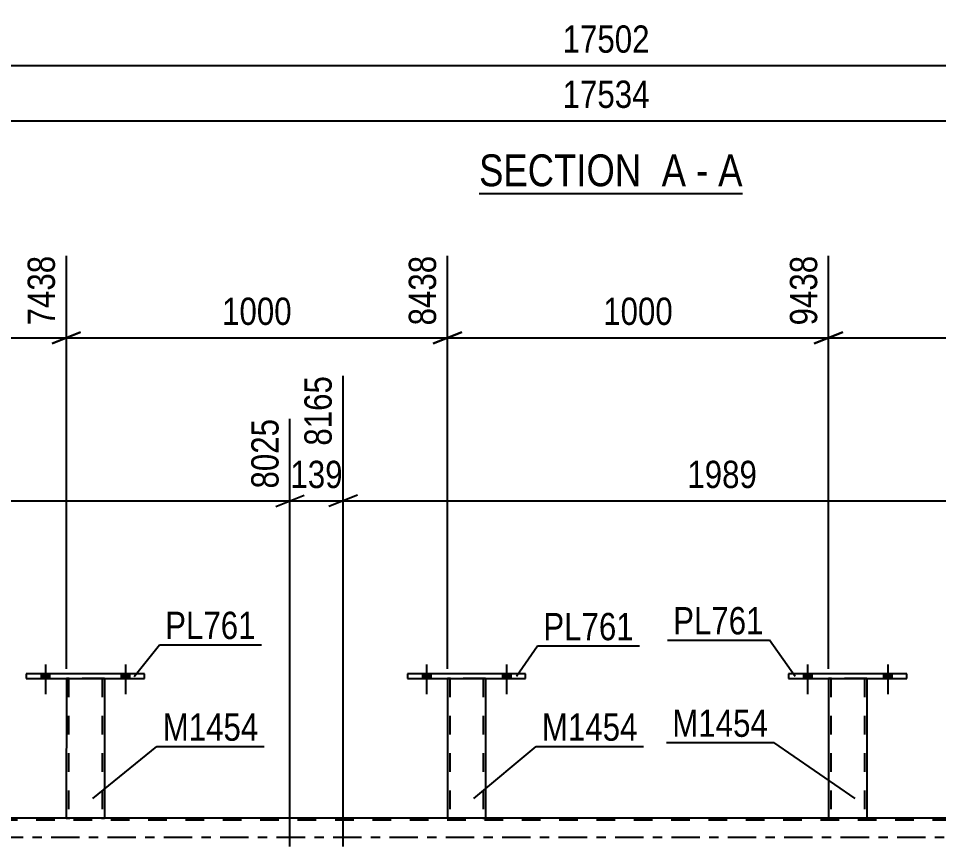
# Model space of a CAD drawing. Header units: millimetres. Extents: x 0 to 841, y 0 to 594.
# Drawn here: x 348.2 to 444.7, y 419.9 to 506.8 of the extents above; entities that cross this region are included whole.
import ezdxf

# ---------------------------------------------------------------- set-up
doc = ezdxf.new("R2010")
doc.units = ezdxf.units.MM
doc.linetypes.add('DXK_LINE_DOT2', pattern=[3.9198, 1.9599, -1.9599])
doc.linetypes.add('DXK_LINE_DOT3', pattern=[5.9187, 2.979, -0.9799, 0.9799, -0.9799])
doc.styles.add('Arial Narrow', font='ARIALN.TTF', dxfattribs={"height": 0.2})

# ---------------------------------------------------------------- blocks, each defined once
blk = doc.blocks.new('Unknown-122570622-11 - 3910')
at = {"color": 6, "linetype": 'Continuous'}
blk.add_line((396.502, 488.451), (424.149, 488.451), dxfattribs=at)
at = {"color": 0, "linetype": 'Continuous'}
for points in [[(414.611, 489.201), (414.611, 492.701), (396.502, 492.701), (396.502, 489.201)], [(418.217, 489.201), (418.217, 492.701), (415.661, 492.701), (415.661, 489.201)], [(420.542, 489.201), (420.542, 492.701), (419.267, 492.701), (419.267, 489.201)], [(424.149, 489.201), (424.149, 492.701), (421.592, 492.701), (421.592, 489.201)]]:
    blk.add_wipeout(points, dxfattribs=at)
at = {"color": 7, "linetype": 'Continuous', "style": 'Arial Narrow'}
for s, height, p in [('SECTION ', 3.3405, (396.502, 489.201)), ('A', 3.34, (415.661, 489.201)), ('A', 3.34, (421.592, 489.201)), ('-', 3.34, (419.267, 489.201))]:
    blk.add_text(s, height=height, dxfattribs=at).set_placement(p)
blk = doc.blocks.new('Part-122570622-5201 - 5143')
at = {"color": 7, "linetype": 'DXK_LINE_DOT2'}
for p, q in [((755.721, 422.652), (55.647, 422.652)), ((357.181, 422.892), (353.181, 422.892)), ((397.181, 422.892), (393.181, 422.892)), ((437.175, 422.892), (433.175, 422.892))]:
    blk.add_line(p, q, dxfattribs=at)
at = {"color": 2, "linetype": 'Continuous'}
for p, q in [((353.181, 422.892), (317.176, 422.892)), ((393.181, 422.892), (357.181, 422.892)), ((433.175, 422.892), (397.181, 422.892)), ((473.181, 422.892), (437.175, 422.892))]:
    blk.add_line(p, q, dxfattribs=at)
at = {"color": 7, "linetype": 'DXK_LINE_DOT3'}
blk.add_line((55.647, 420.892), (755.721, 420.892), dxfattribs=at)
blk = doc.blocks.new('Bolt-122570622-5321 - 5143')
at = {"linetype": 'Continuous'}
for points in [[(430.54, 437.532), (431.42, 437.531), (431.42, 438.011), (430.54, 438.012)], [(438.94, 437.529), (439.82, 437.529), (439.82, 438.009), (438.94, 438.009)]]:
    blk.add_hatch(color=1, dxfattribs=at).paths.add_polyline_path(points)
at = {"color": 1, "linetype": 'Continuous'}
for p, q in [((430.98, 439.011), (430.979, 435.891)), ((439.38, 439.009), (439.379, 435.889)), ((430.54, 438.012), (430.54, 437.532)), ((431.42, 438.011), (431.42, 437.531)), ((438.94, 438.009), (438.94, 437.529)), ((439.82, 438.009), (439.82, 437.529))]:
    blk.add_line(p, q, dxfattribs=at)
blk = doc.blocks.new('Bolt-122570622-5322 - 5143')
at = {"linetype": 'Continuous'}
for points in [[(430.54, 437.532), (431.42, 437.531), (431.42, 438.011), (430.54, 438.012)], [(438.94, 437.529), (439.82, 437.529), (439.82, 438.009), (438.94, 438.009)]]:
    blk.add_hatch(color=1, dxfattribs=at).paths.add_polyline_path(points)
at = {"color": 1, "linetype": 'Continuous'}
for p, q in [((430.98, 439.011), (430.979, 435.891)), ((439.38, 439.009), (439.379, 435.889)), ((430.54, 438.012), (430.54, 437.532)), ((431.42, 438.011), (431.42, 437.531)), ((438.94, 438.009), (438.94, 437.529)), ((439.82, 438.009), (439.82, 437.529))]:
    blk.add_line(p, q, dxfattribs=at)
blk = doc.blocks.new('Part-122570622-5478 - 5143')
at = {"color": 2, "linetype": 'Continuous'}
for p, q in [((348.986, 438.012), (348.986, 437.532)), ((361.386, 438.008), (348.986, 438.012)), ((348.986, 437.532), (361.386, 437.528)), ((361.386, 437.528), (361.386, 438.008))]:
    blk.add_line(p, q, dxfattribs=at)
blk = doc.blocks.new('Bolt-122570622-5480 - 5143')
at = {"linetype": 'Continuous'}
for points in [[(350.546, 437.532), (351.426, 437.531), (351.426, 438.011), (350.546, 438.012)], [(358.946, 437.529), (359.826, 437.529), (359.826, 438.009), (358.946, 438.009)]]:
    blk.add_hatch(color=1, dxfattribs=at).paths.add_polyline_path(points)
at = {"color": 1, "linetype": 'Continuous'}
for p, q in [((350.986, 439.011), (350.985, 435.891)), ((359.386, 439.009), (359.385, 435.889)), ((350.546, 438.012), (350.546, 437.532)), ((351.426, 438.011), (351.426, 437.531)), ((358.946, 438.009), (358.946, 437.529)), ((359.826, 438.009), (359.826, 437.529))]:
    blk.add_line(p, q, dxfattribs=at)
blk = doc.blocks.new('Part-122570622-5415 - 5143')
at = {"color": 2, "linetype": 'Continuous'}
for p, q in [((433.18, 437.531), (433.175, 422.892)), ((437.18, 437.53), (437.175, 422.891)), ((433.212, 422.892), (433.175, 422.892)), ((433.316, 422.892), (433.212, 422.892)), ((433.472, 422.892), (433.316, 422.892)), ((436.879, 422.891), (433.472, 422.892)), ((437.035, 422.891), (436.879, 422.891)), ((437.139, 422.891), (437.035, 422.891)), ((437.175, 422.891), (437.139, 422.891))]:
    blk.add_line(p, q, dxfattribs=at)
at = {"color": 7, "linetype": 'DXK_LINE_DOT2'}
for p, q in [((433.18, 437.534), (433.18, 437.534)), ((433.18, 437.534), (433.18, 437.531)), ((433.18, 437.531), (433.18, 437.534)), ((433.217, 437.534), (433.18, 437.534)), ((433.18, 437.534), (433.217, 437.534)), ((433.321, 437.534), (433.217, 437.534)), ((433.217, 437.534), (433.321, 437.534)), ((433.476, 437.534), (433.321, 437.534)), ((433.321, 437.534), (433.476, 437.534)), ((433.42, 437.534), (433.415, 422.892)), ((433.42, 437.534), (433.42, 437.534)), ((433.438, 437.534), (433.42, 437.534)), ((433.42, 437.534), (433.438, 437.534)), ((433.49, 437.534), (433.438, 437.534)), ((433.438, 437.534), (433.49, 437.534)), ((436.884, 437.533), (433.476, 437.534)), ((436.884, 437.532), (433.476, 437.534)), ((436.792, 437.533), (433.49, 437.534)), ((433.49, 437.534), (433.568, 437.534)), ((436.87, 437.533), (433.568, 437.534)), ((436.87, 437.533), (436.792, 437.533)), ((436.922, 437.533), (436.87, 437.533)), ((436.87, 437.533), (436.922, 437.533)), ((437.039, 437.533), (436.884, 437.533)), ((436.884, 437.532), (437.039, 437.532)), ((436.94, 437.533), (436.922, 437.533)), ((436.922, 437.533), (436.94, 437.533)), ((436.94, 437.533), (436.935, 422.891)), ((436.94, 437.533), (436.94, 437.533)), ((437.143, 437.533), (437.039, 437.533)), ((437.039, 437.532), (437.143, 437.532)), ((437.18, 437.533), (437.143, 437.533)), ((437.143, 437.532), (437.18, 437.532)), ((437.18, 437.533), (437.18, 437.532)), ((437.18, 437.53), (437.18, 437.533)), ((437.18, 437.532), (437.18, 437.53)), ((433.175, 422.892), (433.212, 422.892)), ((433.212, 422.892), (433.316, 422.892)), ((433.316, 422.892), (433.472, 422.892)), ((433.434, 422.892), (433.415, 422.892)), ((433.415, 422.892), (433.434, 422.892)), ((433.486, 422.892), (433.434, 422.892)), ((433.434, 422.892), (433.486, 422.892)), ((436.879, 422.891), (433.472, 422.892)), ((436.787, 422.891), (433.486, 422.892)), ((433.486, 422.892), (433.564, 422.892)), ((436.917, 422.891), (433.564, 422.892)), ((436.865, 422.891), (436.787, 422.891)), ((436.917, 422.891), (436.865, 422.891)), ((436.879, 422.891), (437.035, 422.891)), ((436.935, 422.891), (436.917, 422.891)), ((436.917, 422.891), (436.935, 422.891)), ((437.035, 422.891), (437.139, 422.891)), ((437.139, 422.891), (437.175, 422.891))]:
    blk.add_line(p, q, dxfattribs=at)
blk = doc.blocks.new('Part-122570622-5473 - 5143')
at = {"color": 2, "linetype": 'Continuous'}
for p, q in [((353.186, 437.531), (353.181, 422.892)), ((357.186, 437.53), (357.181, 422.891)), ((353.218, 422.892), (353.181, 422.892)), ((353.322, 422.892), (353.218, 422.892)), ((353.478, 422.892), (353.322, 422.892)), ((356.885, 422.891), (353.478, 422.892)), ((357.041, 422.891), (356.885, 422.891)), ((357.145, 422.891), (357.041, 422.891)), ((357.181, 422.891), (357.145, 422.891))]:
    blk.add_line(p, q, dxfattribs=at)
at = {"color": 7, "linetype": 'DXK_LINE_DOT2'}
for p, q in [((353.186, 437.534), (353.186, 437.534)), ((353.186, 437.534), (353.186, 437.531)), ((353.186, 437.531), (353.186, 437.534)), ((353.222, 437.534), (353.186, 437.534)), ((353.186, 437.534), (353.222, 437.534)), ((353.327, 437.534), (353.222, 437.534)), ((353.222, 437.534), (353.327, 437.534)), ((353.482, 437.534), (353.327, 437.534)), ((353.327, 437.534), (353.482, 437.534)), ((353.426, 437.534), (353.421, 422.892)), ((353.426, 437.534), (353.426, 437.534)), ((353.444, 437.534), (353.426, 437.534)), ((353.426, 437.534), (353.444, 437.534)), ((353.496, 437.534), (353.444, 437.534)), ((353.444, 437.534), (353.496, 437.534)), ((356.89, 437.533), (353.482, 437.534)), ((356.89, 437.532), (353.482, 437.534)), ((356.798, 437.533), (353.496, 437.534)), ((353.496, 437.534), (353.574, 437.534)), ((356.876, 437.533), (353.574, 437.534)), ((356.876, 437.533), (356.798, 437.533)), ((356.928, 437.532), (356.876, 437.533)), ((356.876, 437.533), (356.928, 437.533)), ((357.045, 437.533), (356.89, 437.533)), ((356.89, 437.532), (357.045, 437.532)), ((356.928, 437.533), (356.946, 437.533)), ((356.946, 437.532), (356.928, 437.532)), ((356.946, 437.533), (356.941, 422.891)), ((356.946, 437.532), (356.946, 437.533)), ((357.149, 437.533), (357.045, 437.533)), ((357.045, 437.532), (357.149, 437.532)), ((357.186, 437.533), (357.149, 437.533)), ((357.149, 437.532), (357.186, 437.532)), ((357.186, 437.533), (357.186, 437.532)), ((357.186, 437.53), (357.186, 437.533)), ((357.186, 437.532), (357.186, 437.53)), ((353.181, 422.892), (353.218, 422.892)), ((353.218, 422.892), (353.322, 422.892)), ((353.322, 422.892), (353.478, 422.892)), ((353.44, 422.892), (353.421, 422.892)), ((353.421, 422.892), (353.44, 422.892)), ((353.492, 422.892), (353.44, 422.892)), ((353.44, 422.892), (353.492, 422.892)), ((356.885, 422.891), (353.478, 422.892)), ((356.793, 422.891), (353.492, 422.892)), ((353.492, 422.892), (353.569, 422.892)), ((356.923, 422.891), (353.569, 422.892)), ((356.871, 422.891), (356.793, 422.891)), ((356.923, 422.891), (356.871, 422.891)), ((356.885, 422.891), (357.041, 422.891)), ((356.941, 422.891), (356.923, 422.891)), ((356.923, 422.891), (356.941, 422.891)), ((357.041, 422.891), (357.145, 422.891)), ((357.145, 422.891), (357.181, 422.891))]:
    blk.add_line(p, q, dxfattribs=at)
blk = doc.blocks.new('Bolt-122570622-5479 - 5143')
at = {"linetype": 'Continuous'}
for points in [[(390.545, 437.532), (391.425, 437.531), (391.426, 438.011), (390.546, 438.012)], [(398.945, 437.529), (399.825, 437.529), (399.826, 438.009), (398.946, 438.009)]]:
    blk.add_hatch(color=1, dxfattribs=at).paths.add_polyline_path(points)
at = {"color": 1, "linetype": 'Continuous'}
for p, q in [((390.986, 439.011), (390.985, 435.891)), ((399.386, 439.009), (399.385, 435.889)), ((390.546, 438.012), (390.545, 437.532)), ((391.426, 438.011), (391.425, 437.531)), ((398.946, 438.009), (398.945, 437.529)), ((399.826, 438.009), (399.825, 437.529))]:
    blk.add_line(p, q, dxfattribs=at)
blk = doc.blocks.new('Bolt-122570622-5481 - 5143')
at = {"linetype": 'Continuous'}
for points in [[(350.546, 437.532), (351.426, 437.531), (351.426, 438.011), (350.546, 438.012)], [(358.946, 437.529), (359.826, 437.529), (359.826, 438.009), (358.946, 438.009)]]:
    blk.add_hatch(color=1, dxfattribs=at).paths.add_polyline_path(points)
at = {"color": 1, "linetype": 'Continuous'}
for p, q in [((350.986, 439.011), (350.985, 435.891)), ((359.386, 439.009), (359.385, 435.889)), ((350.546, 438.012), (350.546, 437.532)), ((351.426, 438.011), (351.426, 437.531)), ((358.946, 438.009), (358.946, 437.529)), ((359.826, 438.009), (359.826, 437.529))]:
    blk.add_line(p, q, dxfattribs=at)
blk = doc.blocks.new('Bolt-122570622-5529 - 5143')
at = {"linetype": 'Continuous'}
for points in [[(390.545, 437.532), (391.425, 437.531), (391.426, 438.011), (390.546, 438.012)], [(398.945, 437.529), (399.825, 437.529), (399.826, 438.009), (398.946, 438.009)]]:
    blk.add_hatch(color=1, dxfattribs=at).paths.add_polyline_path(points)
at = {"color": 1, "linetype": 'Continuous'}
for p, q in [((390.986, 439.011), (390.985, 435.891)), ((399.386, 439.009), (399.385, 435.889)), ((390.546, 438.012), (390.545, 437.532)), ((391.426, 438.011), (391.425, 437.531)), ((398.946, 438.009), (398.945, 437.529)), ((399.826, 438.009), (399.825, 437.529))]:
    blk.add_line(p, q, dxfattribs=at)
blk = doc.blocks.new('Part-122570622-5651 - 5143')
at = {"color": 2, "linetype": 'Continuous'}
for p, q in [((393.185, 437.531), (393.181, 422.892)), ((397.185, 437.53), (397.181, 422.891)), ((393.217, 422.892), (393.181, 422.892)), ((393.321, 422.892), (393.217, 422.892)), ((393.477, 422.892), (393.321, 422.892)), ((396.884, 422.891), (393.477, 422.892)), ((397.04, 422.891), (396.884, 422.891)), ((397.144, 422.891), (397.04, 422.891)), ((397.181, 422.891), (397.144, 422.891))]:
    blk.add_line(p, q, dxfattribs=at)
at = {"color": 7, "linetype": 'DXK_LINE_DOT2'}
for p, q in [((393.185, 437.534), (393.185, 437.534)), ((393.185, 437.534), (393.185, 437.531)), ((393.185, 437.531), (393.185, 437.534)), ((393.222, 437.534), (393.185, 437.534)), ((393.185, 437.534), (393.222, 437.534)), ((393.326, 437.534), (393.222, 437.534)), ((393.222, 437.534), (393.326, 437.534)), ((393.482, 437.534), (393.326, 437.534)), ((393.326, 437.534), (393.482, 437.534)), ((393.425, 437.534), (393.421, 422.892)), ((393.425, 437.534), (393.425, 437.534)), ((393.444, 437.534), (393.425, 437.534)), ((393.425, 437.534), (393.444, 437.534)), ((393.496, 437.534), (393.444, 437.534)), ((393.444, 437.534), (393.496, 437.534)), ((396.889, 437.533), (393.482, 437.534)), ((396.889, 437.532), (393.482, 437.534)), ((396.797, 437.533), (393.496, 437.534)), ((393.496, 437.534), (393.574, 437.534)), ((396.875, 437.533), (393.574, 437.534)), ((396.875, 437.533), (396.797, 437.533)), ((396.927, 437.532), (396.875, 437.533)), ((396.875, 437.533), (396.927, 437.533)), ((397.045, 437.533), (396.889, 437.533)), ((396.889, 437.532), (397.045, 437.532)), ((396.927, 437.533), (396.945, 437.533)), ((396.945, 437.532), (396.927, 437.532)), ((396.945, 437.533), (396.941, 422.891)), ((396.945, 437.532), (396.945, 437.533)), ((397.149, 437.533), (397.045, 437.533)), ((397.045, 437.532), (397.149, 437.532)), ((397.185, 437.533), (397.149, 437.533)), ((397.149, 437.532), (397.185, 437.532)), ((397.185, 437.533), (397.185, 437.532)), ((397.185, 437.53), (397.185, 437.533)), ((397.185, 437.532), (397.185, 437.53)), ((393.181, 422.892), (393.217, 422.892)), ((393.217, 422.892), (393.321, 422.892)), ((393.321, 422.892), (393.477, 422.892)), ((393.439, 422.892), (393.421, 422.892)), ((393.421, 422.892), (393.439, 422.892)), ((393.491, 422.892), (393.439, 422.892)), ((393.439, 422.892), (393.491, 422.892)), ((396.884, 422.891), (393.477, 422.892)), ((396.793, 422.891), (393.491, 422.892)), ((393.491, 422.892), (393.569, 422.892)), ((396.923, 422.891), (393.569, 422.892)), ((396.871, 422.891), (396.793, 422.891)), ((396.923, 422.891), (396.871, 422.891)), ((396.884, 422.891), (397.04, 422.891)), ((396.941, 422.891), (396.923, 422.891)), ((396.923, 422.891), (396.941, 422.891)), ((397.04, 422.891), (397.144, 422.891)), ((397.144, 422.891), (397.181, 422.891))]:
    blk.add_line(p, q, dxfattribs=at)
blk = doc.blocks.new('Part-122570622-5646 - 5143')
at = {"color": 2, "linetype": 'Continuous'}
for p, q in [((428.98, 438.012), (428.98, 437.532)), ((441.38, 438.008), (428.98, 438.012)), ((428.98, 437.532), (441.38, 437.528)), ((441.38, 437.528), (441.38, 438.008))]:
    blk.add_line(p, q, dxfattribs=at)
blk = doc.blocks.new('Part-122570622-5656 - 5143')
at = {"color": 2, "linetype": 'Continuous'}
for p, q in [((388.986, 438.012), (388.985, 437.532)), ((388.985, 437.532), (401.385, 437.528)), ((401.386, 438.008), (388.986, 438.012)), ((401.385, 437.528), (401.386, 438.008))]:
    blk.add_line(p, q, dxfattribs=at)
blk = doc.blocks.new('StraightDimension-122570622-4570 - 3910')
at = {"color": 7, "linetype": 'Continuous'}
blk.add_line((63.314, 496.074), (756.361, 496.074), dxfattribs=at)
at = {"color": 0}
blk.add_wipeout([(415.008, 496.824), (415.008, 501.024), (404.667, 501.024), (404.667, 496.824)], dxfattribs=at)
at = {"color": 3, "style": 'Arial Narrow'}
blk.add_text('17534', height=2.8633, dxfattribs=at).set_placement((405.267, 497.424))
blk = doc.blocks.new('StraightDimension-122570622-4591 - 3910')
at = {"color": 7, "linetype": 'Continuous'}
blk.add_line((63.954, 501.866), (755.721, 501.866), dxfattribs=at)
at = {"color": 0}
blk.add_wipeout([(415.008, 502.616), (415.008, 506.816), (404.667, 506.816), (404.667, 502.616)], dxfattribs=at)
at = {"color": 3, "style": 'Arial Narrow'}
blk.add_text('17502', height=2.8633, dxfattribs=at).set_placement((405.267, 503.216))
blk = doc.blocks.new('StraightDimension-122570622-6349 - 5143')
at = {"color": 7, "linetype": 'Continuous'}
for p, q in [((382.231, 419.892), (382.231, 469.287)), ((376.657, 419.892), (376.657, 464.787)), ((375.157, 455.575), (378.157, 456.775)), ((383.731, 456.775), (380.731, 455.575)), ((376.657, 456.175), (382.231, 456.175))]:
    blk.add_line(p, q, dxfattribs=at)
at = {"color": 0}
blk.add_wipeout([(382.786, 456.925), (382.786, 461.125), (376.102, 461.125), (376.102, 456.925)], dxfattribs=at)
at = {"color": 3, "style": 'Arial Narrow'}
blk.add_text('139', height=2.8633, dxfattribs=at).set_placement((376.702, 457.525))
at = {"color": 0, "linetype": 'Continuous'}
blk.add_wipeout([(381.631, 469.887), (377.431, 469.887), (377.431, 461.375), (381.631, 461.375)], dxfattribs=at)
at = {"color": 3, "linetype": 'Continuous', "style": 'Arial Narrow'}
blk.add_text('8165', height=2.8633, rotation=90.00021, dxfattribs=at).set_placement((381.031, 461.975))
blk = doc.blocks.new('StraightDimension-122570622-16608 - 5143')
at = {"color": 7, "linetype": 'Continuous'}
for p, q in [((313.18, 438.531), (313.18, 481.908)), ((353.186, 438.534), (353.186, 481.908)), ((314.68, 473.895), (311.68, 472.695)), ((313.18, 473.295), (353.186, 473.295)), ((351.686, 472.695), (354.686, 473.895))]:
    blk.add_line(p, q, dxfattribs=at)
at = {"color": 0}
blk.add_wipeout([(337.439, 474.045), (337.439, 478.245), (328.927, 478.245), (328.927, 474.045)], dxfattribs=at)
at = {"color": 3, "style": 'Arial Narrow'}
blk.add_text('1000', height=2.8633, dxfattribs=at).set_placement((329.527, 474.645))
at = {"color": 0, "linetype": 'Continuous'}
blk.add_wipeout([(352.586, 482.508), (348.386, 482.508), (348.386, 473.995), (352.586, 473.995)], dxfattribs=at)
at = {"color": 3, "linetype": 'Continuous', "style": 'Arial Narrow'}
blk.add_text('7438', height=2.8633, rotation=90.00021, dxfattribs=at).set_placement((351.986, 474.595))
blk = doc.blocks.new('StraightDimension-122570622-16607 - 5143')
at = {"color": 7, "linetype": 'Continuous'}
for p, q in [((353.186, 438.534), (353.186, 481.908)), ((393.185, 438.534), (393.185, 481.908)), ((354.686, 473.895), (351.686, 472.695)), ((353.186, 473.295), (393.185, 473.295)), ((391.685, 472.695), (394.685, 473.895))]:
    blk.add_line(p, q, dxfattribs=at)
at = {"color": 0}
blk.add_wipeout([(377.442, 474.045), (377.442, 478.245), (368.929, 478.245), (368.929, 474.045)], dxfattribs=at)
at = {"color": 3, "style": 'Arial Narrow'}
blk.add_text('1000', height=2.8633, dxfattribs=at).set_placement((369.529, 474.645))
at = {"color": 0, "linetype": 'Continuous'}
blk.add_wipeout([(392.585, 482.508), (388.385, 482.508), (388.385, 473.995), (392.585, 473.995)], dxfattribs=at)
at = {"color": 3, "linetype": 'Continuous', "style": 'Arial Narrow'}
blk.add_text('8438', height=2.8633, rotation=90.00021, dxfattribs=at).set_placement((391.985, 474.595))
blk = doc.blocks.new('StraightDimension-122570622-6364 - 5143')
at = {"color": 7, "linetype": 'Continuous'}
for p, q in [((382.231, 419.892), (382.231, 469.287)), ((461.791, 419.892), (461.791, 466.616)), ((383.731, 456.775), (380.731, 455.575)), ((460.291, 455.575), (463.291, 456.775)), ((382.231, 456.175), (461.791, 456.175))]:
    blk.add_line(p, q, dxfattribs=at)
at = {"color": 0}
blk.add_wipeout([(426.267, 456.925), (426.267, 461.125), (417.755, 461.125), (417.755, 456.925)], dxfattribs=at)
at = {"color": 3, "style": 'Arial Narrow'}
blk.add_text('1989', height=2.8633, dxfattribs=at).set_placement((418.355, 457.525))
at = {"color": 0, "linetype": 'Continuous'}
blk.add_wipeout([(461.191, 467.216), (456.991, 467.216), (456.991, 456.875), (461.191, 456.875)], dxfattribs=at)
at = {"color": 3, "linetype": 'Continuous', "style": 'Arial Narrow'}
blk.add_text('10154', height=2.8633, rotation=90.00021, dxfattribs=at).set_placement((460.591, 457.475))
blk = doc.blocks.new('StraightDimension-122570622-6522 - 5143')
at = {"color": 7, "linetype": 'Continuous'}
for p, q in [((297.097, 419.892), (297.097, 469.287)), ((376.657, 419.892), (376.657, 464.787)), ((298.597, 456.775), (295.597, 455.575)), ((375.157, 455.575), (378.157, 456.775)), ((297.097, 456.175), (376.657, 456.175))]:
    blk.add_line(p, q, dxfattribs=at)
at = {"color": 0}
blk.add_wipeout([(341.133, 456.925), (341.133, 461.125), (332.621, 461.125), (332.621, 456.925)], dxfattribs=at)
at = {"color": 3, "style": 'Arial Narrow'}
blk.add_text('1989', height=2.8633, dxfattribs=at).set_placement((333.221, 457.525))
at = {"color": 0, "linetype": 'Continuous'}
blk.add_wipeout([(376.057, 465.387), (371.857, 465.387), (371.857, 456.875), (376.057, 456.875)], dxfattribs=at)
at = {"color": 3, "linetype": 'Continuous', "style": 'Arial Narrow'}
blk.add_text('8025', height=2.8633, rotation=90.00021, dxfattribs=at).set_placement((375.457, 457.475))
blk = doc.blocks.new('StraightDimension-122570622-16605 - 5143')
at = {"color": 7, "linetype": 'Continuous'}
for p, q in [((473.185, 438.534), (473.185, 483.736)), ((433.18, 438.534), (433.18, 481.908)), ((434.68, 473.895), (431.68, 472.695)), ((433.18, 473.295), (473.185, 473.295)), ((471.685, 472.695), (474.685, 473.895))]:
    blk.add_line(p, q, dxfattribs=at)
at = {"color": 0}
blk.add_wipeout([(457.439, 474.045), (457.439, 478.245), (448.926, 478.245), (448.926, 474.045)], dxfattribs=at)
at = {"color": 3, "style": 'Arial Narrow'}
blk.add_text('1000', height=2.8633, dxfattribs=at).set_placement((449.526, 474.645))
at = {"color": 0, "linetype": 'Continuous'}
blk.add_wipeout([(472.585, 484.336), (468.385, 484.336), (468.385, 473.995), (472.585, 473.995)], dxfattribs=at)
at = {"color": 3, "linetype": 'Continuous', "style": 'Arial Narrow'}
blk.add_text('10438', height=2.8633, rotation=90.00021, dxfattribs=at).set_placement((471.985, 474.595))
blk = doc.blocks.new('StraightDimension-122570622-16606 - 5143')
at = {"color": 7, "linetype": 'Continuous'}
for p, q in [((393.185, 438.534), (393.185, 481.908)), ((433.18, 438.534), (433.18, 481.908)), ((394.685, 473.895), (391.685, 472.695)), ((393.185, 473.295), (433.18, 473.295)), ((431.68, 472.695), (434.68, 473.895))]:
    blk.add_line(p, q, dxfattribs=at)
at = {"color": 0}
blk.add_wipeout([(417.439, 474.045), (417.439, 478.245), (408.926, 478.245), (408.926, 474.045)], dxfattribs=at)
at = {"color": 3, "style": 'Arial Narrow'}
blk.add_text('1000', height=2.8633, dxfattribs=at).set_placement((409.526, 474.645))
at = {"color": 0, "linetype": 'Continuous'}
blk.add_wipeout([(432.58, 482.508), (428.38, 482.508), (428.38, 473.995), (432.58, 473.995)], dxfattribs=at)
at = {"color": 3, "linetype": 'Continuous', "style": 'Arial Narrow'}
blk.add_text('9438', height=2.8633, rotation=90.00021, dxfattribs=at).set_placement((431.98, 474.595))
blk = doc.blocks.new('Mark-122570622-5474 - 5143')
at = {"color": 30, "linetype": 'Continuous'}
for p, q in [((360.311, 437.728), (362.954, 441.08)), ((362.954, 441.08), (373.658, 441.08))]:
    blk.add_line(p, q, dxfattribs=at)
at = {"color": 0}
blk.add_wipeout([(373.058, 441.68), (373.058, 444.68), (363.554, 444.68), (363.554, 441.68)], dxfattribs=at)
blk.add_wipeout([(373.058, 441.68), (373.058, 444.68), (363.554, 444.68), (363.554, 441.68)], dxfattribs=at)
at = {"color": 3, "style": 'Arial Narrow'}
blk.add_text('PL761', height=2.8633, dxfattribs=at).set_placement((363.554, 441.68))
blk = doc.blocks.new('Mark-122570622-5411 - 5143')
at = {"color": 30, "linetype": 'Continuous'}
for p in [(416.174, 430.813), (435.95, 424.95)]:
    blk.add_line(p, (427.426, 430.813), dxfattribs=at)
at = {"color": 0}
blk.add_wipeout([(426.826, 431.413), (426.826, 434.413), (416.774, 434.413), (416.774, 431.413)], dxfattribs=at)
blk.add_wipeout([(426.826, 431.413), (426.826, 434.413), (416.774, 434.413), (416.774, 431.413)], dxfattribs=at)
at = {"color": 3, "style": 'Arial Narrow'}
blk.add_text('M1454', height=2.8633, dxfattribs=at).set_placement((416.774, 431.413))
blk = doc.blocks.new('Mark-122570622-5469 - 5143')
at = {"color": 30, "linetype": 'Continuous'}
for p, q in [((355.956, 424.95), (362.696, 430.401)), ((362.696, 430.401), (373.948, 430.401))]:
    blk.add_line(p, q, dxfattribs=at)
at = {"color": 0}
blk.add_wipeout([(373.348, 431.001), (373.348, 434.001), (363.296, 434.001), (363.296, 431.001)], dxfattribs=at)
blk.add_wipeout([(373.348, 431.001), (373.348, 434.001), (363.296, 434.001), (363.296, 431.001)], dxfattribs=at)
at = {"color": 3, "style": 'Arial Narrow'}
blk.add_text('M1454', height=2.8633, dxfattribs=at).set_placement((363.296, 431.001))
blk = doc.blocks.new('Mark-122570622-5642 - 5143')
at = {"color": 30, "linetype": 'Continuous'}
for p in [(416.261, 441.569), (429.687, 437.76)]:
    blk.add_line(p, (426.965, 441.569), dxfattribs=at)
at = {"color": 0}
blk.add_wipeout([(426.365, 442.169), (426.365, 445.169), (416.861, 445.169), (416.861, 442.169)], dxfattribs=at)
blk.add_wipeout([(426.365, 442.169), (426.365, 445.169), (416.861, 445.169), (416.861, 442.169)], dxfattribs=at)
at = {"color": 3, "style": 'Arial Narrow'}
blk.add_text('PL761', height=2.8633, dxfattribs=at).set_placement((416.861, 442.169))
blk = doc.blocks.new('Mark-122570622-5647 - 5143')
at = {"color": 30, "linetype": 'Continuous'}
for p, q in [((395.956, 424.95), (402.49, 430.402)), ((402.49, 430.402), (413.742, 430.402))]:
    blk.add_line(p, q, dxfattribs=at)
at = {"color": 0}
blk.add_wipeout([(413.142, 431.002), (413.142, 434.002), (403.09, 434.002), (403.09, 431.002)], dxfattribs=at)
blk.add_wipeout([(413.142, 431.002), (413.142, 434.002), (403.09, 434.002), (403.09, 431.002)], dxfattribs=at)
at = {"color": 3, "style": 'Arial Narrow'}
blk.add_text('M1454', height=2.8633, dxfattribs=at).set_placement((403.09, 431.002))
blk = doc.blocks.new('Mark-122570622-5652 - 5143')
at = {"color": 30, "linetype": 'Continuous'}
for p, q in [((400.424, 437.78), (402.639, 440.952)), ((402.639, 440.952), (413.343, 440.952))]:
    blk.add_line(p, q, dxfattribs=at)
at = {"color": 0}
blk.add_wipeout([(412.743, 441.552), (412.743, 444.552), (403.239, 444.552), (403.239, 441.552)], dxfattribs=at)
blk.add_wipeout([(412.743, 441.552), (412.743, 444.552), (403.239, 444.552), (403.239, 441.552)], dxfattribs=at)
at = {"color": 3, "style": 'Arial Narrow'}
blk.add_text('PL761', height=2.8633, dxfattribs=at).set_placement((403.239, 441.552))

msp = doc.modelspace()

# ---------------------------------------------------------------- block references
for name in ['StraightDimension-122570622-4570 - 3910', 'Unknown-122570622-11 - 3910', 'Bolt-122570622-5480 - 5143', 'Bolt-122570622-5481 - 5143', 'Bolt-122570622-5479 - 5143', 'Bolt-122570622-5529 - 5143', 'Bolt-122570622-5321 - 5143', 'Bolt-122570622-5322 - 5143', 'Part-122570622-5478 - 5143', 'Part-122570622-5473 - 5143', 'Part-122570622-5656 - 5143', 'Part-122570622-5651 - 5143', 'Part-122570622-5646 - 5143', 'Part-122570622-5415 - 5143', 'Part-122570622-5201 - 5143']:
    msp.add_blockref(name, (0, 0))

# ---------------------------------------------------------------- next in the draw order: block references
for name in ['StraightDimension-122570622-4591 - 3910', 'StraightDimension-122570622-16608 - 5143', 'StraightDimension-122570622-6349 - 5143']:
    msp.add_blockref(name, (0, 0))

# ---------------------------------------------------------------- next in the draw order: block references
msp.add_blockref('StraightDimension-122570622-16607 - 5143', (0, 0))

# ---------------------------------------------------------------- next in the draw order: block references
for name in ['StraightDimension-122570622-6522 - 5143', 'StraightDimension-122570622-6364 - 5143']:
    msp.add_blockref(name, (0, 0))

# ---------------------------------------------------------------- next in the draw order: block references
for name in ['StraightDimension-122570622-16605 - 5143', 'Mark-122570622-5474 - 5143', 'Mark-122570622-5469 - 5143', 'Mark-122570622-5647 - 5143', 'Mark-122570622-5411 - 5143']:
    msp.add_blockref(name, (0, 0))

# ---------------------------------------------------------------- next in the draw order: block references
msp.add_blockref('StraightDimension-122570622-16606 - 5143', (0, 0))

# ---------------------------------------------------------------- next in the draw order: block references
for name in ['Mark-122570622-5652 - 5143', 'Mark-122570622-5642 - 5143']:
    msp.add_blockref(name, (0, 0))

doc.saveas('drawing.dxf')
